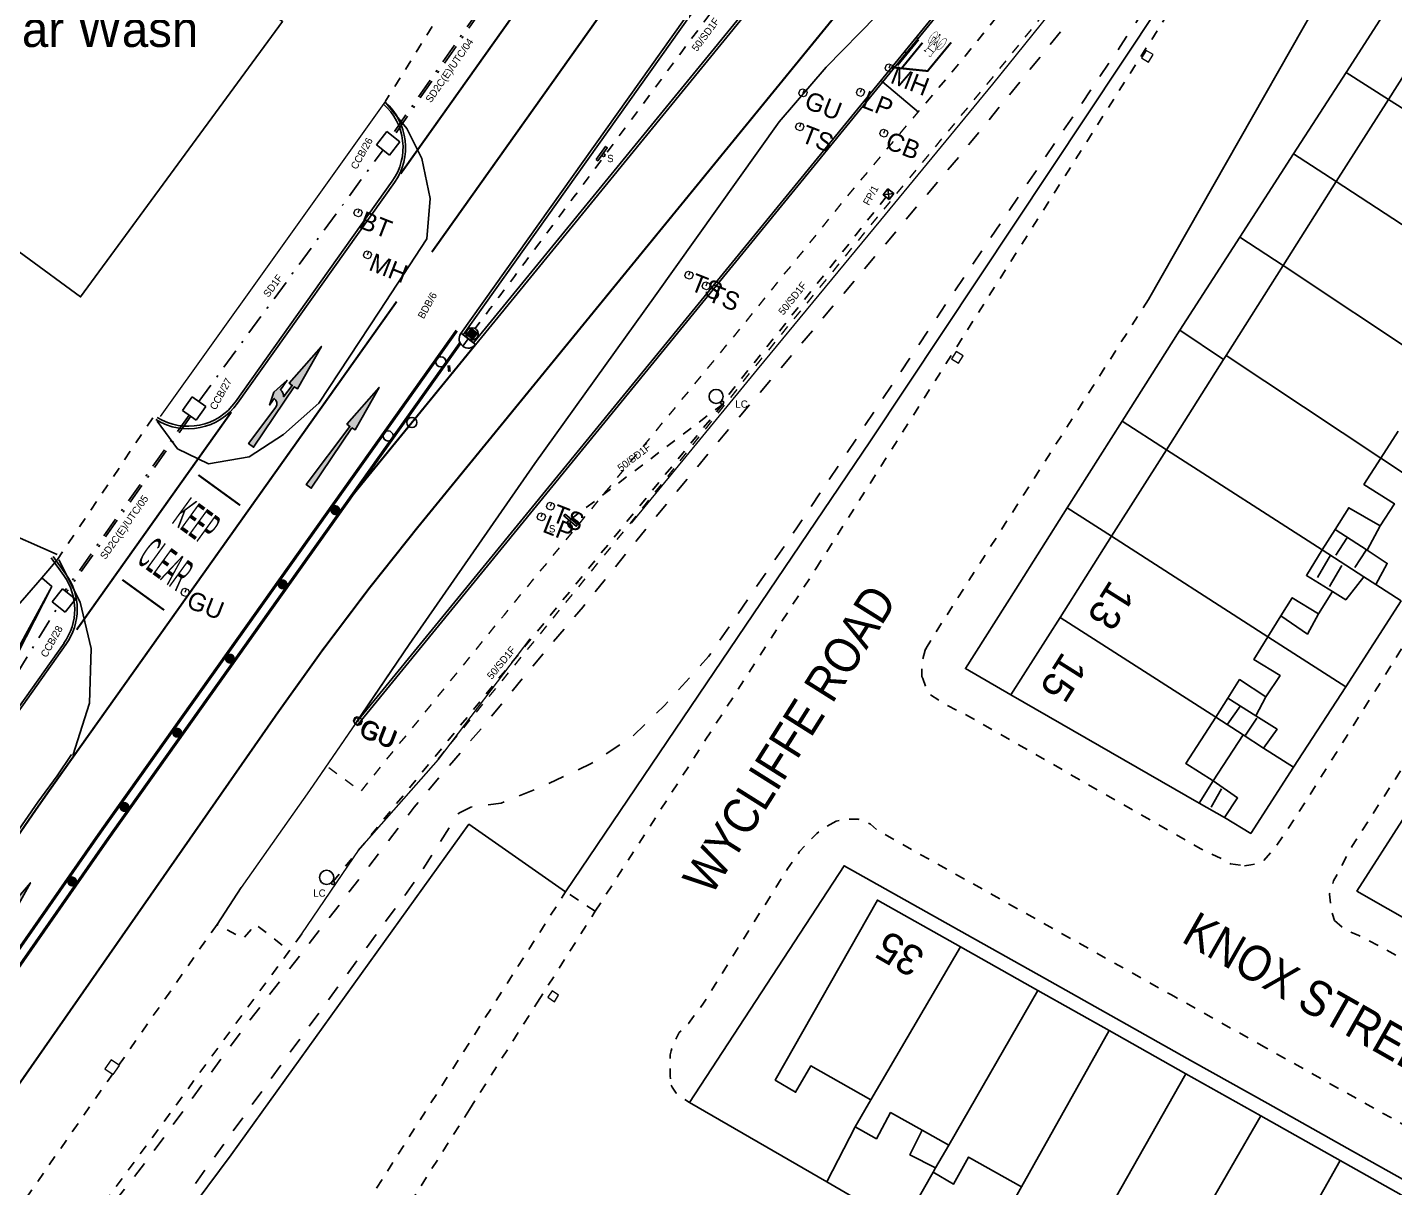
# Model space of a CAD drawing. Extents: x 421500 to 422711, y 436000 to 437000.
# Drawn here: x 421909 to 421976.6, y 436436.3 to 436493.6 of the extents above; entities that cross this region are included whole.
import ezdxf
from ezdxf.enums import TextEntityAlignment as Align

# ---------------------------------------------------------------- set-up
doc = ezdxf.new("R2010")
doc.units = 0
for name, pattern in [('1003C', [0.45, 0.3, -0.15]), ('1004', [6, 4, -2]), ('10041', [9, 6, -3]), ('10051', [9, 2, -7]), ('1009', [0.9, 0.6, -0.3]), ('10131', [2, 1, 0, 1]), ('1040', [2, 1, 0, 1]), ('1060', [1, 1, 0]), ('716709-ExBase$0$BLIP', [1, 0.5, -0.5]), ('716709-ExBase$0$OS-DASHEDLINE', [1, 0.5, -0.5]), ('716709-ExBase$0$OS-LANDFORM', [1.6, 0.8, -0.8]), ('XREF UTC_716709_AJB_1b$0$BLIP', [1, 0.5, -0.5]), ('XREF UTC_716709_AJB_1b$0$DASHDOT1', [2, 1, -0.5, 0, -0.5])]:
    doc.linetypes.add(name, pattern=pattern)
doc.layers.get('0').update_dxf_attribs({"color": 210})
for name, color, linetype, lineweight in [('716709-ExBase$0$LCCFences (Open)', 4, '716709-ExBase$0$EFENCE', 0), ('716709-ExBase$0$LCCPoint Features', 8, 'Continuous', 0), ('716709-ExBase$0$LCCVerges Footpaths and Tracks', 8, '716709-ExBase$0$BLIP', 0), ('716709-ExBase$0$LCCWalls', 4, 'Continuous', 0), ('716709-ExBase$1$LCCCarriageway Channels', 8, 'Continuous', 0)]:
    doc.layers.add(name, color=color, linetype=linetype, lineweight=lineweight)
for name, color, linetype in [('716709-ExBase$0$OS-Join', 8, 'Continuous'), ('716709-ExBase$0$OS-JoinV', 8, '716709-ExBase$0$BLIP'), ('716709-ExBase$0$OS-LINE_0001_BLG_OUTLINE', 7, 'Continuous'), ('716709-ExBase$0$OS-LINE_0021_ROAD_OR_TRACK', 8, '716709-ExBase$0$OS-DASHEDLINE'), ('716709-ExBase$0$OS-LINE_0030_BLG_DIVISION', 8, 'Continuous'), ('716709-ExBase$0$OS-LINE_0030_OBSTRUCTING_FEAT', 8, 'Continuous'), ('716709-ExBase$0$OS-LINE_0032_PATH_OR_EDGE', 8, '716709-ExBase$0$OS-DASHEDLINE'), ('716709-ExBase$0$OS-LINE_0052_STEP_OR_UNCLASS', 8, 'Continuous'), ('716709-ExBase$0$OS-LINE_0374_TOP_OF_SLOPE', 8, '716709-ExBase$0$OS-LANDFORM'), ('716709-ExBase$0$OS-LINE_0376_BOT_SLOPE_CLIFF', 8, '716709-ExBase$0$OS-LANDFORM'), ('716709-ExBase$0$OS-TEXT_BUILDING_OR_STRUCTURE', 4, 'Continuous'), ('716709-ExBase$0$OS-TEXT_ROAD_NAME', 7, 'Continuous'), ('716709-ExBase$0$XC-LCCCarriageway', 251, 'Continuous'), ('716709-ExBase$0$XC-LCCFENCES', 251, '716709-ExBase$0$EFENCE'), ('716709-ExBase$0$XC-LCCVerges', 251, '716709-ExBase$0$BLIP'), ('Lines', 1, 'Continuous'), ('Pr-Bollards', 7, 'Continuous'), ('Pr-Edging', 7, 'Continuous'), ('Pr-Fence', 2, 'PFENCE'), ('Pr-Kerb', 2, 'Continuous'), ('Pr-KerbEdge', 8, 'Continuous'), ('Pr-Signs-Shade', 254, 'Continuous'), ('STUDS', 7, 'Continuous'), ('XREF UTC_716709_AJB_1b$0$du-SLBOX', 30, 'Continuous'), ('XREF UTC_716709_AJB_1b$0$du-SLDUCT-F1', 30, 'XREF UTC_716709_AJB_1b$0$BLIP'), ('XREF UTC_716709_AJB_1b$0$du-SLSFURN', 30, 'Continuous'), ('XREF UTC_716709_AJB_1b$0$du-SLTEXT', 30, 'Continuous'), ('XREF UTC_716709_AJB_1b$0$du-UTCBOX', 42, 'Continuous'), ('XREF UTC_716709_AJB_1b$0$du-UTCDUCT-C1', 42, 'XREF UTC_716709_AJB_1b$0$DASHDOT1'), ('XREF UTC_716709_AJB_1b$0$du-UTCDUCT-F1', 42, 'XREF UTC_716709_AJB_1b$0$DASHDOT1'), ('XREF UTC_716709_AJB_1b$0$du-UTCTEXT', 42, 'Continuous')]:
    doc.layers.add(name, color=color, linetype=linetype)
doc.styles.add('716709-ExBase$0$Romans', font='romans.shx', dxfattribs={"width": 0.9})
doc.styles.add('716709-ExBase$0$Standard', font='romans.shx')
doc.styles.add('716709-ExBase$0$Style-WORKING', font='WORKING.shx')
doc.styles.get("Standard").update_dxf_attribs({"font": 'romans.shx'})
doc.styles.add('White 1.6m Text Normal', font='RDMARKP.shx', dxfattribs={"height": 1.6})
doc.styles.add('XREF UTC_716709_AJB_1b$0$Standard', font='txt')
doc.linetypes.add('716709-ExBase$0$EFENCE', pattern='A,2,-0.4,[1,fenceline,S=1,R=0,X=0,Y=0],-0.4,2', length=4.8)
doc.linetypes.add('PFENCE', pattern='A,2,0.001,["I",Standard,S=1,R=0,X=0,Y=-0.5],4', length=6.001)

# ---------------------------------------------------------------- blocks, each defined once
blk = doc.blocks.new('stud')
at = {"color": 7, "linetype": 'Continuous', "const_width": 0.25}
blk.add_lwpolyline([(-0.125, 0, 1), (0.125, 0, 1)], format="xyb", close=True, dxfattribs=at)
blk = doc.blocks.new('studuw')
at = {"color": 7, "linetype": 'Continuous'}
blk.add_circle((0, 0), 0.25, dxfattribs=at)
blk = doc.blocks.new('1057S')
at = {"color": 0}
blk.add_line((-0.063, 0.42), (-0.043, 0.389), dxfattribs=at)
at = {"color": 0, "const_width": 0.0208}
for points in [[(-0.303, 0.691, 0.213749), (-0.343, 0.673, 0.093897), (-0.392, 0.591, 0.050566), (-0.418, 0.49, 0.037992), (-0.428, 0.352, 0.037992), (-0.418, 0.214, 0.050566), (-0.392, 0.113, 0.093897), (-0.343, 0.031, 0.213749), (-0.303, 0.013, 0.213749), (-0.264, 0.031, 0.093897), (-0.215, 0.113, 0.050566), (-0.188, 0.214, 0.037992), (-0.178, 0.352, 0.037992), (-0.188, 0.49, 0.050566), (-0.215, 0.591, 0.093897), (-0.264, 0.673, 0.213749)], [(0.239, 0.691, 0.213749), (0.199, 0.673, 0.093897), (0.15, 0.591, 0.050566), (0.124, 0.49, 0.037992), (0.114, 0.352, 0.037992), (0.124, 0.214, 0.050566), (0.15, 0.113, 0.093897), (0.199, 0.031, 0.213749), (0.239, 0.013, 0.213749), (0.278, 0.031, 0.093897), (0.327, 0.113, 0.050566), (0.353, 0.214, 0.037992), (0.364, 0.352, 0.037992), (0.353, 0.49, 0.050566), (0.327, 0.591, 0.093897), (0.278, 0.673, 0.213749)], [(0.009, 0.482, 0.211848), (-0.01, 0.473, 0.094525), (-0.035, 0.433, 0.051213), (-0.048, 0.384, 0.038544), (-0.053, 0.316, 0.038544), (-0.048, 0.247, 0.051213), (-0.035, 0.198, 0.094525), (-0.01, 0.158, 0.211848), (0.009, 0.149, 0.211848), (0.029, 0.158, 0.094525), (0.054, 0.198, 0.051213), (0.067, 0.247, 0.038544), (0.072, 0.316, 0.038544), (0.067, 0.384, 0.051213), (0.054, 0.433, 0.094525), (0.029, 0.473, 0.211848)]]:
    blk.add_lwpolyline(points, format="xyb", close=True, dxfattribs=at)
at = {"color": 0}
for points, const_width in [([(-0.303, 0.316), (-0.289, 0.362), (-0.277, 0.409), (-0.268, 0.455), (-0.26, 0.501), (-0.255, 0.547), (-0.25, 0.594), (-0.246, 0.64), (-0.243, 0.688), (-0.24, 0.736), (-0.238, 0.783), (-0.236, 0.827), (-0.234, 0.867), (-0.232, 0.901), (-0.231, 0.928), (-0.23, 0.945), (-0.23, 0.951)], 0.0208), ([(-0.23, 0.92), (0.114, 0.92)], 0.0417), ([(-0.199, 0.701), (-0.23, 0.764)], 0.0333), ([(-0.23, 0.951), (-0.22, 1.097)], 0.0208), ([(-0.224, 0.766), (-0.229, 0.778)], 0.0125), ([(-0.209, 0.753), (-0.23, 0.795)], 0.00833), ([(-0.227, 0.778), (-0.228, 0.782)], 0.00833), ([(-0.053, 0.399), (-0.199, 0.701)], 0.0329), ([(-0.053, 0.399), (-0.199, 0.701)], 0.0125), ([(0.041, 0.461), (0.124, 0.92)], 0.0208), ([(0.11, 0.931), (0.125, 0.931)], 0.0208), ([(0.124, 0.92), (0.124, 0.951)], 0.0125), ([(0.134, 0.941), (0.155, 1.097)], 0.0208), ([(0.239, 0.357), (0.134, 0.931)], 0.0208), ([(0.134, 0.92), (0.134, 0.951)], 0.0125), ([(-0.063, 0.399), (-0.053, 0.368)], 0.0125), ([(-0.024, 0.528), (-0.023, 0.589)], 0.0417), ([(-0.033, 0.586), (-0.029, 0.591), (-0.025, 0.595), (-0.02, 0.595), (-0.017, 0.592), (-0.014, 0.586)], 0.0125), ([(-0.01, 0.484), (-0.029, 0.54)], 0.0189), ([(0.031, 0.155), (0.051, 0.118)], 0.0189), ([(0.051, 0.123), (0.051, 0.065)], 0.0417), ([(0.044, 0.065), (0.047, 0.056), (0.053, 0.055), (0.058, 0.061), (0.063, 0.071)], 0.0125), ([(0.072, 0.316), (0.239, 0.316)], 0.0417), ([(0.239, 0.357), (0.249, 0.316)], 0.0208), ([(0.249, 0.316), (0.239, 0.295)], 0.0125)]:
    blk.add_lwpolyline(points, dxfattribs=dict(at, const_width=const_width))
for points in [[(-0.221, 1.098, 0.0208, 0.0219, 0), (-0.226, 1.108, 0.0219, 0.0229, 0), (-0.229, 1.116, 0.0229, 0.0238, 0), (-0.233, 1.123, 0.0238, 0.0245, 0), (-0.236, 1.129, 0.0245, 0.0252, 0), (-0.239, 1.135, 0.0252, 0.0258, 0), (-0.241, 1.14, 0.0258, 0.0263, 0), (-0.243, 1.144, 0.0263, 0.0268, 0), (-0.244, 1.149, 0.0268, 0.0272, 0), (-0.246, 1.153, 0.0272, 0.0277, 0), (-0.246, 1.156, 0.0277, 0.0281, 0), (-0.246, 1.16, 0.0281, 0.0285, 0), (-0.245, 1.164, 0.0285, 0.0289, 0), (-0.244, 1.168, 0.0289, 0.0294, 0), (-0.242, 1.171, 0.0294, 0.0299, 0), (-0.238, 1.175, 0.0299, 0.0305, 0), (-0.234, 1.179, 0.0305, 0.0313, 0), (-0.229, 1.183, 0.0313, 0.0321, 0), (-0.222, 1.188, 0.0321, 0.0331, 0), (-0.213, 1.192, 0.0331, 0.0343, 0), (-0.203, 1.195, 0.0343, 0.0357, 0), (-0.19, 1.199, 0.0357, 0.0374, 0), (-0.175, 1.201, 0.0374, 0.0394, 0), (-0.157, 1.203, 0.0394, 0.0417, 0), (-0.135, 1.203, 0.0417, 0.0417, 0)], [(0.076, 1.129, 0.0208, 0.0625, 0), (0.172, 1.125, 0.0625, 0.0208, 0), (0.215, 1.143, 0.0208, 0.0208, 0)]]:
    blk.add_lwpolyline(points, format="xyseb", dxfattribs=at)
for points in [[(-0.038, 0.587), (-0.038, 0.588), (-0.037, 0.59), (-0.036, 0.591), (-0.036, 0.592), (-0.035, 0.593), (-0.035, 0.594), (-0.034, 0.595), (-0.033, 0.595), (-0.033, 0.596), (-0.032, 0.597), (-0.032, 0.597), (-0.031, 0.598), (-0.03, 0.598), (-0.03, 0.599), (-0.029, 0.599), (-0.029, 0.599), (-0.028, 0.6), (-0.028, 0.6), (-0.027, 0.6), (-0.026, 0.6), (-0.026, 0.601), (-0.025, 0.601), (-0.025, 0.601), (-0.024, 0.601), (-0.023, 0.601), (-0.023, 0.601), (-0.022, 0.601), (-0.021, 0.601), (-0.021, 0.601), (-0.02, 0.601), (-0.02, 0.601), (-0.019, 0.6), (-0.019, 0.6), (-0.018, 0.6), (-0.018, 0.6), (-0.017, 0.599), (-0.017, 0.599), (-0.016, 0.599), (-0.016, 0.598), (-0.016, 0.598), (-0.015, 0.598), (-0.015, 0.597), (-0.014, 0.597), (-0.014, 0.597), (-0.014, 0.596), (-0.013, 0.596), (-0.013, 0.595), (-0.013, 0.595), (-0.012, 0.594), (-0.012, 0.593), (-0.011, 0.593), (-0.011, 0.592), (-0.011, 0.591), (-0.01, 0.59), (-0.01, 0.589), (-0.009, 0.588)], [(0.035, 0.065), (0.036, 0.062), (0.037, 0.06), (0.037, 0.058), (0.038, 0.056), (0.039, 0.054), (0.04, 0.053), (0.041, 0.052), (0.042, 0.051), (0.043, 0.05), (0.044, 0.049), (0.044, 0.048), (0.045, 0.047), (0.046, 0.047), (0.047, 0.046), (0.048, 0.045), (0.048, 0.045), (0.049, 0.045), (0.049, 0.044), (0.05, 0.044), (0.051, 0.044), (0.051, 0.044), (0.052, 0.044), (0.052, 0.044), (0.053, 0.044), (0.053, 0.045), (0.054, 0.045), (0.055, 0.045), (0.056, 0.046), (0.056, 0.047), (0.057, 0.047), (0.058, 0.048), (0.059, 0.049), (0.06, 0.051), (0.061, 0.052), (0.062, 0.054), (0.063, 0.055), (0.064, 0.057), (0.066, 0.06), (0.067, 0.062), (0.068, 0.065)]]:
    blk.add_lwpolyline(points, dxfattribs=at)
for points in [[(-0.039, 0.587), (-0.036, 0.591), (-0.033, 0.596), (-0.029, 0.599)], [(-0.033, 0.596), (-0.029, 0.599), (-0.024, 0.601), (-0.018, 0.601)], [(-0.024, 0.601), (-0.018, 0.601), (-0.015, 0.598), (-0.012, 0.595)], [(-0.015, 0.598), (-0.012, 0.595), (-0.01, 0.591), (-0.009, 0.588)], [(0.035, 0.064), (0.038, 0.056), (0.042, 0.049), (0.049, 0.044)], [(0.042, 0.049), (0.049, 0.044), (0.053, 0.044), (0.058, 0.048)], [(0.053, 0.044), (0.058, 0.048), (0.062, 0.053), (0.064, 0.057)], [(0.062, 0.053), (0.064, 0.057), (0.067, 0.062), (0.067, 0.065)]]:
    blk.add_solid(points, dxfattribs=at)
blk = doc.blocks.new('prboll')
at = {"layer": 'Pr-Signs-Shade'}
blk.add_hatch(color=256, dxfattribs=at).paths.add_polyline_path([(-0.158, 0.025), (0.158, 0.025), (0.158, 0.279), (-0.158, 0.279)])
at = {"flags": 128}
blk.add_lwpolyline([(-0.183, 0), (0.183, 0), (0.183, 0.304), (-0.183, 0.304)], close=True, dxfattribs=at)
blk = doc.blocks.new('1038a6')
at = {"linetype": 'Continuous'}
blk.add_hatch(color=0, dxfattribs=at).paths.add_polyline_path([(0.06, 3.6), (0.25, 3.6), (0, 6), (-0.25, 3.6), (-0.06, 3.6), (-0.15, 0), (0.15, 0)])
at = {"color": 0, "linetype": 'Continuous'}
blk.add_lwpolyline([(0.06, 3.6), (0.25, 3.6), (0, 6), (-0.25, 3.6), (-0.06, 3.6), (-0.15, 0), (0.15, 0)], close=True, dxfattribs=at)
blk = doc.blocks.new('1038al6')
at = {"linetype": 'Continuous'}
h = blk.add_hatch(color=0, dxfattribs=at)
edge = h.paths.add_edge_path()
edge.add_line((-0.094, 2.245), (-0.15, 0))
edge.add_line((-0.15, 0), (0.15, 0))
edge.add_line((0.15, 0), (0.06, 3.6))
edge.add_line((0.06, 3.6), (0.25, 3.6))
edge.add_line((0.25, 3.6), (0, 6))
edge.add_line((0, 6), (-0.25, 3.6))
edge.add_line((-0.25, 3.6), (-0.06, 3.6))
edge.add_line((-0.06, 3.6), (-0.078, 2.894))
edge.add_arc((-0.414, 2.683), 0.397, 32.11921, 89.43082)
edge.add_line((-0.41, 3.08), (-0.41, 3.66))
edge.add_line((-0.41, 3.66), (-0.6, 2.8))
edge.add_line((-0.6, 2.8), (-0.41, 2.16))
edge.add_line((-0.41, 2.16), (-0.41, 2.555))
edge.add_arc((-0.409, 2.24), 0.315, 0.95276, 90.17866, ccw=False)
at = {"color": 0, "linetype": 'Continuous'}
blk.add_lwpolyline([(-0.094, 2.245), (-0.15, 0), (0.15, 0), (0.06, 3.6), (0.25, 3.6), (0, 6), (-0.25, 3.6), (-0.06, 3.6), (-0.078, 2.894, 0.255415), (-0.41, 3.08), (-0.41, 3.66), (-0.6, 2.8), (-0.41, 2.16), (-0.41, 2.555, -0.410262)], format="xyb", close=True, dxfattribs=at)
blk = doc.blocks.new('XREF UTC_716709_AJB_1b$0$BDB')
for p, q in [((0.189, 0.191), (-0.191, 0.191)), ((-0.191, 0.191), (-0.191, -0.189)), ((0.189, 0.191), (-0.191, -0.189)), ((0.189, -0.189), (-0.191, 0.191)), ((0.189, -0.189), (0.189, 0.191)), ((-0.191, -0.189), (0.189, -0.189))]:
    blk.add_line(p, q)
blk.add_circle((0, 0), 0.307)
blk = doc.blocks.new('XREF UTC_716709_AJB_1b$0$CCB')
for p, q in [((-0.4125, 0.4125), (-0.4125, -0.4125)), ((0.4125, 0.4125), (-0.4125, 0.4125)), ((0.4125, -0.4125), (0.4125, 0.4125)), ((-0.4125, -0.4125), (0.4125, -0.4125))]:
    blk.add_line(p, q)
blk = doc.blocks.new('XREF UTC_716709_AJB_1b$0$FP')
for p, q in [((-0.1875, 0.1875), (0.1875, -0.1875)), ((-0.1875, -0.1875), (0.1875, 0.1875))]:
    blk.add_line(p, q)
at = {"flags": 128}
blk.add_lwpolyline([(-0.1875, -0.1875), (0.1875, -0.1875), (0.1875, 0.1875), (-0.1875, 0.1875)], close=True, dxfattribs=at)
blk = doc.blocks.new('XREF UTC_716709_AJB_1b$0$sflc')
for centre, radius in [((0, 0.428), 0.35), ((0, 0), 0.0781)]:
    blk.add_circle(centre, radius)
blk = doc.blocks.new('XREF UTC_716709_AJB_1b$0$sfsign')
at = {"flags": 128}
blk.add_lwpolyline([(-0.4, 0.171), (0.4, 0.171), (0.4, 0.071), (-0.4, 0.071)], close=True, dxfattribs=at)
blk.add_circle((0, 0), 0.0714)
blk = doc.blocks.new('XREF UTC_716709_AJB_1b$0$e_tag')
blk.add_line((-0.5, -0.7), (0.5, 0.7))
blk = doc.blocks.new('716709-ExBase$0$MSL1')
at = {"color": 0, "linetype": 'ByBlock', "lineweight": -2, "flags": 128}
blk.add_lwpolyline([(0, 0), (0, 1), (0.5, 1), (1, 0.5), (1, -0.5), (0.5, -1), (-0.5, -1), (-1, -0.5), (-1, 0.5), (-0.5, 1), (0, 1)], dxfattribs=at)

msp = doc.modelspace()

# ---------------------------------------------------------------- linework, layer by layer
at = {"layer": '716709-ExBase$0$LCCFences (Open)', "flags": 128}
for points in [[(421938.895, 436469.144), (421945.126, 436476.736), (421951.218, 436484.121), (421956.755, 436490.84), (421961.502, 436496.739), (421963.548, 436498.973), (421965.541, 436500.509)], [(421938.895, 436469.144), (421945.126, 436476.736), (421951.218, 436484.121), (421956.755, 436490.84), (421961.502, 436496.739), (421963.548, 436498.973), (421965.541, 436500.509)], [(421922.592, 436448.828), (421925.428, 436453.002), (421929.346, 436457.457), (421933.889, 436463.423)], [(421922.592, 436448.828), (421925.428, 436453.002), (421929.346, 436457.457), (421933.889, 436463.423)]]:
    msp.add_lwpolyline(points, dxfattribs=at)
at = {"layer": '716709-ExBase$0$LCCPoint Features'}
for points in [[(421964.101, 436492.139, 0), (421964.441, 436491.927, 0), (421964.673, 436492.299, 0), (421964.334, 436492.512, 0), (421964.101, 436492.139, 0)], [(421954.713, 436477.264, 0), (421955.052, 436477.05, 0), (421955.282, 436477.416, 0), (421954.945, 436477.629, 0), (421954.713, 436477.264, 0)], [(421934.752, 436445.695, 0), (421935.077, 436445.478, 0), (421935.288, 436445.798, 0), (421934.963, 436446.013, 0), (421934.752, 436445.695, 0)], [(421913.574, 436442.327, 0), (421913.172, 436442.607, 0), (421912.862, 436442.163, 0), (421913.264, 436441.882, 0), (421913.574, 436442.327, 0)]]:
    msp.add_polyline3d(points, dxfattribs=at)
at = {"layer": '716709-ExBase$0$LCCVerges Footpaths and Tracks', "flags": 128}
for points in [[(421929.334, 436457.47), (421938.862, 436469.159), (421945.196, 436477.114), (421951.053, 436484.27), (421956.569, 436490.96), (421961.38, 436496.895), (421962.236, 436498.365), (421963.426, 436499.581), (421964.878, 436500.469), (421967.034, 436501.049), (421970.332, 436501.671)], [(421929.334, 436457.47), (421938.862, 436469.159), (421945.196, 436477.114), (421951.053, 436484.27), (421956.569, 436490.96), (421961.38, 436496.895), (421962.236, 436498.365), (421963.426, 436499.581), (421964.878, 436500.469), (421967.034, 436501.049), (421970.332, 436501.671)], [(421923.929, 436457.058), (421925.52, 436455.889), (421932.606, 436464.612), (421943.78, 436478.152), (421949.819, 436485.605), (421953.44, 436489.908)], [(421923.929, 436457.058), (421925.52, 436455.889), (421932.606, 436464.612), (421943.78, 436478.152), (421949.819, 436485.605), (421953.44, 436489.908)]]:
    msp.add_lwpolyline(points, dxfattribs=at)
at = {"layer": '716709-ExBase$0$LCCWalls', "flags": 128}
msp.add_lwpolyline([(421926.728, 436489.993), (421920.711, 436481.574), (421915.592, 436474.408)], dxfattribs=at)
msp.add_lwpolyline([(421926.728, 436489.993), (421920.711, 436481.574), (421915.592, 436474.408)], dxfattribs=at)
at = {"layer": '716709-ExBase$0$OS-Join', "flags": 128}
for points in [[(421976.627, 436501.608), (421964.45, 436480.2)], [(421919.589, 436451.128), (421918.4, 436449.3)]]:
    msp.add_lwpolyline(points, dxfattribs=at)
at = {"layer": '716709-ExBase$0$OS-JoinV', "flags": 128}
for points in [[(421930.62, 436496.24), (421926.728, 436489.993)], [(421915.23, 436474.35), (421910.515, 436467.341)], [(421922.592, 436448.828), (421912.1, 436434.55)]]:
    msp.add_lwpolyline(points, dxfattribs=at)
at = {"layer": '716709-ExBase$0$OS-LINE_0001_BLG_OUTLINE'}
for p, q in [((421979.04, 436494.4), (421976.31, 436490.09)), ((421976.31, 436490.09), (421973.72, 436486.02)), ((421973.72, 436486.02), (421971.1, 436481.87)), ((421971.1, 436481.87), (421968.28, 436477.43)), ((421968.15, 436477.22), (421965.33, 436472.77)), ((421968.28, 436477.43), (421968.15, 436477.22)), ((421975.93, 436472.35), (421976.79, 436473.69)), ((421965.33, 436472.77), (421962.62, 436468.49)), ((421973.04, 436467.81), (421973.68, 436468.83)), ((421962.62, 436468.49), (421960.08, 436464.48)), ((421972.85, 436464.65), (421973.55, 436465.75)), ((421960.08, 436464.48), (421957.65, 436460.65)), ((421970.35, 436463.52), (421970.99, 436464.56)), ((421957.65, 436460.65), (421966.95, 436455.3)), ((421967.77, 436459.55), (421968.37, 436460.49)), ((421966.95, 436455.3), (421967.65, 436456.4)), ((421958.97, 436446.04), (421955.15, 436448.19)), ((421962.51, 436444.05), (421958.97, 436446.04)), ((421966.29, 436441.92), (421962.51, 436444.05)), ((421970, 436439.84), (421966.29, 436441.92)), ((421950.72, 436440.62), (421949.95, 436439.3)), ((421973.92, 436437.63), (421970, 436439.84)), ((421953.26, 436439.12), (421954.57, 436438.39)), ((421954.57, 436438.39), (421953.92, 436437.26)), ((421953.92, 436437.26), (421953.8, 436437.05)), ((421977.47, 436435.63), (421973.92, 436437.63)), ((421958.17, 436436.32), (421957.4, 436434.95))]:
    msp.add_line(p, q, dxfattribs=at)
at = {"layer": '716709-ExBase$0$OS-LINE_0001_BLG_OUTLINE', "flags": 128}
for points in [[(421916.49, 436500), (421915.39, 436498.5), (421921.64, 436493.93), (421911.66, 436480.32), (421900.5, 436488.5), (421908.93, 436500)], [(421975.9, 436469), (421976.6, 436470.1), (421975.1, 436471.05), (421975.93, 436472.35)], [(421973.68, 436468.83), (421974.35, 436469.9), (421975.9, 436469)], [(421973.55, 436465.75), (421972.25, 436466.55), (421973.04, 436467.81)], [(421970.99, 436464.56), (421971.55, 436465.45), (421972.85, 436464.65)], [(421970.25, 436460.55), (421970.95, 436461.6), (421969.65, 436462.4), (421970.35, 436463.52)], [(421968.37, 436460.49), (421968.95, 436461.4), (421970.25, 436460.55)], [(421967.65, 436456.4), (421966.3, 436457.25), (421967.77, 436459.55)], [(421955.15, 436448.19), (421951.05, 436450.5), (421946, 436441.6), (421947, 436441), (421947.75, 436442.3), (421950.72, 436440.62)], [(421949.95, 436439.3), (421951, 436438.7), (421951.7, 436440), (421953.26, 436439.12)], [(421953.26, 436439.12), (421952.65, 436437.9), (421953.92, 436437.26)], [(421953.8, 436437.05), (421954.8, 436436.45), (421955.55, 436437.8), (421958.17, 436436.32)]]:
    msp.add_lwpolyline(points, dxfattribs=at)
at = {"layer": '716709-ExBase$0$OS-LINE_0021_ROAD_OR_TRACK'}
for p, q in [((421942.54, 436458.4), (421948, 436466.88)), ((421937.1, 436449.95), (421942.54, 436458.4)), ((421968.5, 436452.3), (421969.2, 436452.2)), ((421934.24, 436445.45), (421937.1, 436449.95)), ((421930.88, 436440.15), (421934.24, 436445.45)), ((421970.25, 436443.2), (421965.82, 436445.68)), ((421992.16, 436430.94), (421970.25, 436443.2))]:
    msp.add_line(p, q, dxfattribs=at)
at = {"layer": '716709-ExBase$0$OS-LINE_0021_ROAD_OR_TRACK', "flags": 128}
for points in [[(421969.2, 436452.2), (421969.5, 436452.25), (421969.85, 436452.3), (421970.1, 436452.4), (421970.7, 436453.1), (421971.2, 436453.8), (421971.85, 436454.8), (421980.25, 436468.15), (421988.45, 436480.85), (421998.104, 436495.966)], [(421948, 436466.88), (421948.4, 436467.5), (421965.65, 436494.7)], [(421993.05, 436482.175), (421986.1, 436471.2), (421974.5, 436453.15), (421973.95, 436452.1), (421973.85, 436451.9), (421973.6, 436451.45), (421973.45, 436450.95), (421973.4, 436450.8), (421973.45, 436450.2), (421973.55, 436449.8), (421973.65, 436449.5)], [(421964.45, 436480.2), (421953.75, 436463.45), (421953.45, 436462.95), (421953.43, 436462.9)], [(421953.43, 436462.9), (421953.4, 436462.85), (421953.25, 436462.3), (421953.25, 436461.55)], [(421953.25, 436461.55), (421953.3, 436461.45), (421953.45, 436461), (421953.6, 436460.7), (421954.45, 436460.15), (421955.55, 436459.6), (421967, 436453.05), (421968.05, 436452.55), (421968.5, 436452.3)], [(421949, 436454.4), (421948.55, 436454.15), (421948.05, 436453.8), (421947.55, 436453.3), (421947.2, 436452.9), (421946.6, 436452.05), (421942.45, 436445.4), (421942.2, 436445.05), (421941.95, 436444.75), (421941.7, 436444.4), (421941.25, 436443.95), (421941, 436443.45), (421940.85, 436443.05), (421940.8, 436442.85), (421940.8, 436441.8), (421940.85, 436441.35)], [(421965.82, 436445.68), (421965.55, 436445.83), (421951.05, 436453.95), (421950.7, 436454.25), (421950.55, 436454.35), (421950.1, 436454.5), (421949.5, 436454.5), (421949, 436454.4)], [(421918.4, 436449.3), (421911.7, 436439.7), (421895.85, 436416.9), (421879.9, 436393.9), (421861.05, 436366.95), (421840.45, 436337.6), (421820.25, 436308.4), (421802.65, 436283.05), (421800.85, 436280.4), (421798.9, 436277.85), (421790.7, 436266.65), (421783.4, 436257), (421771.05, 436241), (421762.55, 436229.85), (421745, 436207.1), (421732.98, 436191.6)], [(421973.65, 436449.5), (421974.15, 436449.05), (421974.85, 436448.75), (421976.1, 436448.1), (421991.65, 436439.4), (421992.2, 436439.1), (421992.4, 436439), (421992.9, 436438.9), (421993.55, 436438.9), (421994, 436438.95), (421994.15, 436439.05)], [(421940.85, 436441.35), (421940.9, 436441.25), (421941.1, 436440.95), (421941.75, 436440.5)], [(421944.83, 436403.93), (421944.5, 436404.5), (421943.65, 436405.55), (421943.05, 436406.15), (421942.45, 436406.65), (421941.3, 436407.3), (421918.6, 436420.3), (421926.35, 436433), (421930.88, 436440.15)]]:
    msp.add_lwpolyline(points, dxfattribs=at)
at = {"layer": '716709-ExBase$0$OS-LINE_0030_BLG_DIVISION'}
for p, q in [((421984.01, 436485.19), (421976.31, 436490.09)), ((421973.72, 436486.02), (421981.38, 436481.03)), ((421978.72, 436476.8), (421971.1, 436481.87)), ((421968.28, 436477.43), (421975.93, 436472.35)), ((421973.04, 436467.81), (421965.33, 436472.77)), ((421962.62, 436468.49), (421970.35, 436463.52)), ((421960.08, 436464.48), (421967.77, 436459.55)), ((421955.15, 436448.19), (421950.72, 436440.62)), ((421958.97, 436446.04), (421954.57, 436438.39)), ((421962.51, 436444.05), (421958.17, 436436.32)), ((421966.29, 436441.92), (421961.92, 436434.19)), ((421970, 436439.84), (421965.54, 436432.11)), ((421969.54, 436429.88), (421973.92, 436437.63))]:
    msp.add_line(p, q, dxfattribs=at)
at = {"layer": '716709-ExBase$0$OS-LINE_0030_OBSTRUCTING_FEAT'}
for p, q in [((421974.22, 436491.42), (421976.97, 436495.69)), ((421971.62, 436487.39), (421974.22, 436491.42)), ((421976.31, 436490.09), (421974.22, 436491.42)), ((421968.97, 436483.28), (421971.62, 436487.39)), ((421971.62, 436487.39), (421973.72, 436486.02)), ((421966, 436478.67), (421968.97, 436483.28)), ((421971.1, 436481.87), (421968.97, 436483.28)), ((421963.15, 436474.18), (421966, 436478.67)), ((421966, 436478.67), (421968.15, 436477.22)), ((421960.43, 436469.89), (421963.15, 436474.18)), ((421965.33, 436472.77), (421963.15, 436474.18)), ((421975.93, 436472.35), (421978.6, 436470.58)), ((421910.5, 436467.58), (421901.41, 436471.63)), ((421957.89, 436465.88), (421960.43, 436469.89)), ((421960.43, 436469.89), (421962.62, 436468.49)), ((421975.25, 436467.8), (421973.68, 436468.83)), ((421975.9, 436469), (421975.25, 436467.8)), ((421975.09, 436466.48), (421973.04, 436467.81)), ((421975.68, 436466.1), (421975.09, 436466.48)), ((421976.94, 436465.29), (421975.68, 436466.1)), ((421976.94, 436465.29), (421974.2, 436461.05)), ((421970.35, 436463.52), (421974.2, 436461.05)), ((421974.2, 436461.05), (421971.62, 436457.07)), ((421968.37, 436460.49), (421969.76, 436459.61)), ((421970.25, 436460.55), (421969.76, 436459.61)), ((421967.77, 436459.55), (421969.12, 436458.68)), ((421967.65, 436456.4), (421969.12, 436458.68)), ((421969.12, 436458.68), (421970.14, 436458.02)), ((421970.14, 436458.02), (421971.62, 436457.07)), ((421968.2, 436454.59), (421966.95, 436455.3)), ((421955.49, 436448.78), (421959.31, 436446.64)), ((421959.31, 436446.64), (421962.85, 436444.65)), ((421962.85, 436444.65), (421966.63, 436442.53)), ((421966.63, 436442.53), (421970.35, 436440.44)), ((421948.54, 436436.58), (421941.75, 436440.5)), ((421970.35, 436440.44), (421974.27, 436438.24)), ((421949.95, 436439.3), (421948.54, 436436.58)), ((421974.27, 436438.24), (421977.82, 436436.25)), ((421952.3, 436434.4), (421953.8, 436437.05)), ((421952.3, 436434.4), (421948.54, 436436.58))]:
    msp.add_line(p, q, dxfattribs=at)
at = {"layer": '716709-ExBase$0$OS-LINE_0030_OBSTRUCTING_FEAT', "flags": 128}
for points in [[(421935.63, 436450.91), (421950.7, 436473.2), (421968.5, 436500)], [(421975.68, 436466.1), (421976.25, 436467.15), (421975.25, 436467.8)], [(421909.75, 436466.45), (421903.45, 436459.2), (421901.65, 436456.95), (421899.75, 436454.65), (421897.65, 436452.1), (421895.25, 436448.8), (421892.05, 436444.6), (421888.2, 436439.65), (421876.03, 436423.5)], [(421975.09, 436466.48), (421974.2, 436465.35), (421973.55, 436465.75)], [(421957.65, 436460.65), (421955.4, 436461.95), (421957.89, 436465.88)], [(421972.85, 436464.65), (421972.3, 436463.65), (421970.99, 436464.56)], [(421969.76, 436459.61), (421970.8, 436458.95), (421970.14, 436458.02)], [(421971.62, 436457.07), (421969.5, 436453.8), (421968.2, 436454.59)], [(421968.2, 436454.59), (421968.85, 436455.55), (421967.65, 436456.4)], [(421982.3, 436446.65), (421974.75, 436450.95), (421977.13, 436454.67)], [(421910.11, 436424.83), (421910.25, 436425.05), (421912.3, 436428.25), (421914.45, 436431.5), (421916.75, 436434.75), (421919.1, 436437.9), (421930.85, 436454.25), (421935.63, 436450.91)], [(421941.75, 436440.5), (421949.4, 436452.2), (421955.49, 436448.78)]]:
    msp.add_lwpolyline(points, dxfattribs=at)
at = {"layer": '716709-ExBase$0$OS-LINE_0032_PATH_OR_EDGE'}
msp.add_line((421937.1, 436449.95), (421935.63, 436450.91), dxfattribs=at)
at = {"layer": '716709-ExBase$0$OS-LINE_0032_PATH_OR_EDGE', "flags": 128}
for points in [[(421916.71, 436421.02), (421922.2, 436429.85), (421935.63, 436450.91)], [(421921.62, 436448.28), (421920.3, 436449.3), (421919.7, 436448.6), (421918.4, 436449.3)]]:
    msp.add_lwpolyline(points, dxfattribs=at)
at = {"layer": '716709-ExBase$0$OS-LINE_0052_STEP_OR_UNCLASS'}
for p, q in [((421974.25, 436468.4), (421973.7, 436467.55)), ((421973.45, 436467.55), (421972.8, 436466.45)), ((421975.2, 436467.8), (421974.65, 436466.95)), ((421974, 436467.05), (421973.4, 436466)), ((421969, 436460.1), (421968.35, 436459.2)), ((421969.8, 436459.5), (421969.25, 436458.65)), ((421968.05, 436456), (421967.55, 436455.1))]:
    msp.add_line(p, q, dxfattribs=at)
at = {"layer": '716709-ExBase$0$OS-LINE_0374_TOP_OF_SLOPE', "flags": 128}
msp.add_lwpolyline([(421746.16, 436148.58), (421739.7, 436169.35), (421735.7, 436181.4), (421735.35, 436183.1), (421735.45, 436184.95), (421735.8, 436186.3), (421736.75, 436188.25), (421737.7, 436189.6), (421740.15, 436192.25), (421743.65, 436196.75), (421748.4, 436203), (421754.05, 436210.45), (421761.9, 436220.65), (421769.45, 436230.55), (421775.65, 436239.1), (421784.55, 436251.5), (421790.8, 436259.8), (421795.65, 436266.4), (421800.35, 436272.75), (421804.55, 436278.65), (421806.6, 436281.75), (421811.8, 436289.05), (421815.35, 436294.05), (421818.9, 436299), (421820.65, 436301.5), (421824.05, 436306.3), (421831.3, 436316.4), (421837.25, 436324.95), (421842.25, 436332.25), (421846.65, 436338.85), (421852.2, 436346.6), (421858.3, 436355.55), (421862.85, 436362.1), (421866.75, 436367.7), (421871, 436374), (421875.35, 436380.35), (421878.6, 436384.9), (421882.65, 436390.95), (421890.2, 436402.3), (421894.2, 436408.35), (421898.2, 436414.15), (421902.2, 436419.9), (421905.3, 436424.5), (421908.35, 436428.7), (421911.8, 436433.6), (421915.1, 436437.85), (421919.7, 436444.15), (421925.55, 436451.7), (421928.15, 436455.1), (421929.8, 436457.05), (421931.65, 436459.2), (421933.7, 436461.7), (421936.5, 436465), (421939.65, 436468.9), (421943.5, 436473.55), (421947.2, 436477.9), (421955.2, 436487.4), (421960.65, 436494.1), (421964.8, 436499), (421965.3, 436499.45)], dxfattribs=at)
at = {"layer": '716709-ExBase$0$OS-LINE_0376_BOT_SLOPE_CLIFF', "flags": 128}
msp.add_lwpolyline([(421965.3, 436499.45), (421967.45, 436499.45), (421963.05, 436492.7), (421954.55, 436480.15), (421947.1, 436468.95), (421942.7, 436462.55), (421940.5, 436460.1), (421938.9, 436458.55), (421936.9, 436457.25), (421934.45, 436456.1), (421932.45, 436455.3), (421930.95, 436455.1), (421930.35, 436454.8), (421928.2, 436451.45), (421921.05, 436441.65), (421916.55, 436435.4), (421914.45, 436432.7), (421912.05, 436428.8), (421909, 436424.4), (421907.7, 436422.45), (421905.85, 436419.5), (421901.4, 436411.25), (421898.2, 436405.7), (421893.9, 436398.5), (421890.3, 436392.5), (421887.7, 436388.25), (421884.55, 436383.65), (421881.7, 436379.5), (421878.9, 436375.15), (421875.25, 436369.2), (421872.25, 436363.85), (421869.45, 436359.3), (421868.1, 436357.2), (421867.6, 436356.8), (421867.05, 436356), (421862.55, 436348.95), (421860.25, 436345.05), (421857.8, 436341.15), (421855.4, 436337.3), (421853.3, 436334.05), (421850.65, 436330.1), (421848.45, 436326.95), (421847, 436325.05), (421845.05, 436321.75), (421841.95, 436316.9), (421834.25, 436304.95), (421829.85, 436298.2), (421826, 436292.25), (421823.55, 436288.5), (421821.4, 436285.1), (421820.7, 436283.9), (421819.3, 436281.65), (421817.4, 436278.2), (421815.2, 436274.5), (421813.3, 436271.2), (421811.35, 436268.1), (421810.6, 436268.75), (421809.7, 436267.5), (421808.7, 436266), (421809.3, 436265.2), (421806.2, 436260.65), (421801.1, 436253.9), (421796.05, 436246.85), (421789.95, 436238.15), (421784.85, 436231.5), (421780.45, 436225.75), (421777.25, 436221.15), (421773.85, 436217), (421769.45, 436211.75), (421765.8, 436207.5), (421761.35, 436202.35), (421755.6, 436196.05), (421751.3, 436191.4), (421747.9, 436187.95), (421745.85, 436186.1), (421744.9, 436185.15), (421744.7, 436184.1), (421744.35, 436182.95), (421744.25, 436180.45), (421744.45, 436178.4), (421745.05, 436169.5), (421745.65, 436158.6), (421746.3, 436150.5), (421746.45, 436148.7), (421746.16, 436148.58)], dxfattribs=at)
at = {"layer": '716709-ExBase$0$XC-LCCCarriageway', "flags": 128}
for points in [[(421981.791, 436506.662), (421972.264, 436504.901), (421971.356, 436504.679), (421967.804, 436503.959), (421964.693, 436503.099), (421961.714, 436501.855), (421960.877, 436501.422), (421959.309, 436500.497), (421958.47, 436500.016), (421954.576, 436497.322), (421951.006, 436494.212), (421948.506, 436491.679), (421946.193, 436488.975), (421940.055, 436480.383), (421934.114, 436472.079), (421927.901, 436463.136), (421925.273, 436459.28)], [(421964.693, 436503.099), (421961.714, 436501.855), (421960.877, 436501.422), (421959.309, 436500.497), (421958.47, 436500.016), (421954.576, 436497.322), (421951.006, 436494.212), (421948.506, 436491.679), (421946.193, 436488.975), (421940.055, 436480.383), (421934.114, 436472.079), (421927.901, 436463.136), (421925.423, 436459.5)], [(421915.449, 436474.181), (421916.455, 436472.814), (421917.977, 436472.063), (421919.983, 436472.408), (421921.694, 436473.512), (421923.427, 436475.072), (421926.44, 436479.625), (421928.77, 436483.186), (421928.93, 436485.195), (421928.524, 436487.169), (421927.788, 436488.654), (421926.732, 436489.931)], [(421915.449, 436474.181), (421916.455, 436472.814), (421917.977, 436472.063), (421919.983, 436472.408), (421921.694, 436473.512), (421923.427, 436475.072), (421926.44, 436479.625), (421928.77, 436483.186), (421928.93, 436485.195), (421928.524, 436487.169), (421927.788, 436488.654), (421926.732, 436489.931)], [(421911.277, 436457.646), (421912.096, 436460.233), (421912.174, 436462.944), (421911.639, 436465.23), (421910.575, 436467.323)], [(421911.277, 436457.646), (421912.096, 436460.233), (421912.174, 436462.944), (421911.639, 436465.23), (421910.575, 436467.323)], [(421911.208, 436457.693), (421910.5, 436456.65), (421909.55, 436455.35), (421897.9, 436438.5), (421887.25, 436422.85), (421876.45, 436407.5), (421876.104, 436407.707)]]:
    msp.add_lwpolyline(points, dxfattribs=at)
at = {"layer": '716709-ExBase$0$XC-LCCFENCES', "flags": 128}
msp.add_lwpolyline([(421910.515, 436467.341), (421909.739, 436466.431), (421910.242, 436466.003), (421907.663, 436460.999), (421901.55, 436450.2), (421900.95, 436449.05), (421900.45, 436448.15), (421900.05, 436447.3), (421899.95, 436447.15)], dxfattribs=at)
at = {"layer": '716709-ExBase$0$XC-LCCVerges', "flags": 128}
msp.add_lwpolyline([(421953.44, 436489.908), (421955.295, 436492.114), (421959.743, 436497.65), (421958.574, 436499.778)], dxfattribs=at)
msp.add_lwpolyline([(421953.44, 436489.908), (421955.295, 436492.114), (421959.743, 436497.65), (421958.574, 436499.778)], dxfattribs=at)
at = {"layer": '716709-ExBase$1$LCCCarriageway Channels', "flags": 128}
for points in [[(421925.423, 436459.5), (421922.98, 436455.918), (421919.589, 436451.128)], [(421925.273, 436459.28), (421922.98, 436455.918), (421919.589, 436451.128)]]:
    msp.add_lwpolyline(points, dxfattribs=at)
at = {"layer": 'Lines', "linetype": '10041', "const_width": 0.1, "flags": 128}
for points in [[(421929.021, 436482.539), (421942.491, 436501.499, 0.057818), (421947.65, 436510.894)], [(421931.176, 436477.96), (421925.78, 436471.351, 0.00233), (421924.901, 436470.264, 0.00233)]]:
    msp.add_lwpolyline(points, format="xyb", dxfattribs=at)
at = {"layer": 'Lines', "linetype": '1009', "const_width": 0.1, "flags": 128}
for points in [[(421934.604, 436496.441), (421927.481, 436486.414)], [(421919.108, 436474.629), (421911.463, 436463.868)]]:
    msp.add_lwpolyline(points, dxfattribs=at)
at = {"layer": 'Lines', "linetype": '10051', "const_width": 0.1, "flags": 128}
msp.add_lwpolyline([(421879.854, 436400.104), (421921.388, 436459.745, -0.019117), (421928.295, 436468.897), (421950.339, 436495.893)], format="xyb", dxfattribs=at)
at = {"layer": 'Lines', "linetype": '1003C', "const_width": 0.1, "flags": 128}
for points in [[(421952.037, 436491.767), (421953.081, 436493.045)], [(421952.231, 436491.609), (421953.274, 436492.887)]]:
    msp.add_lwpolyline(points, dxfattribs=at)
at = {"layer": 'Lines', "linetype": '1004', "const_width": 0.1, "flags": 128}
msp.add_lwpolyline([(421951.884, 436491.659), (421953.527, 436491.49), (421954.691, 436492.902)], dxfattribs=at)
at = {"layer": 'Lines', "linetype": '10041', "flags": 128}
msp.add_lwpolyline([(421898.3, 436438.138, 0.1, 0.1, 0), (421907.366, 436451.895, 0.1, 0.1, -0.005739), (421909.339, 436454.815, 0.1, 0.1, -0.003015), (421910.402, 436456.33, 0.1, 0.1, 0), (421916.83, 436465.379, 0.1, 0.1, 0), (421927.283, 436480.093, 0, 0, 0)], format="xyseb", dxfattribs=at)
at = {"layer": 'Lines', "linetype": '10131', "const_width": 0.15, "flags": 128}
for points in [[(421930.249, 436478.656), (421919.48, 436463.497)], [(421930.422, 436478.035), (421919.887, 436463.207)]]:
    msp.add_lwpolyline(points, dxfattribs=at)
at = {"layer": 'Lines', "linetype": '1040', "const_width": 0.15, "flags": 128}
msp.add_lwpolyline([(421929.858, 436476.94), (421929.89, 436476.622)], dxfattribs=at)
at = {"layer": 'Lines', "linetype": '1060', "const_width": 0.1, "flags": 128}
for points in [[(421919.544, 436470.019), (421917.48, 436471.517)], [(421915.785, 436464.84), (421913.721, 436466.338)]]:
    msp.add_lwpolyline(points, dxfattribs=at)
at = {"layer": 'Lines', "linetype": '10131', "const_width": 0.15, "flags": 128}
for points in [[(421919.48, 436463.497), (421913.051, 436454.448, 0.002348), (421912.239, 436453.294), (421877.604, 436403.558)], [(421919.887, 436463.207), (421913.459, 436454.158, 0.002348), (421912.649, 436453.008), (421878.014, 436403.273)]]:
    msp.add_lwpolyline(points, format="xyb", dxfattribs=at)
at = {"layer": 'Pr-Edging'}
msp.add_line((421951.306, 436490.951), (421953.075, 436489.462), dxfattribs=at)
at = {"layer": 'Pr-Fence', "flags": 128}
msp.add_lwpolyline([(421899.95, 436447.15), (421910.242, 436466.003), (421909.739, 436466.431)], dxfattribs=at)
at = {"layer": 'Pr-Kerb', "flags": 128}
for points in [[(421971.556, 436512.945), (421962.195, 436509.885, 0.143481), (421950.948, 436502.173), (421931.176, 436477.96, -0.967018), (421930.453, 436478.511), (421945.344, 436499.472)], [(421964.407, 436502.98, 0.142826), (421956.564, 436497.588), (421925.219, 436459.201)], [(421915.384, 436474.254, 0.3966), (421919.416, 436475.063), (421927.167, 436485.972, 0.383893), (421926.704, 436489.96)], [(421910.307, 436467.493), (421910.931, 436466.619, -0.319827), (421910.935, 436463.138, -105.163532)]]:
    msp.add_lwpolyline(points, format="xyb", dxfattribs=at)
msp.add_lwpolyline([(421874.875, 436405.45), (421904.504, 436454.072), (421910.935, 436463.138)], dxfattribs=at)
at = {"layer": 'Pr-KerbEdge'}
for p, q in [((421952.945, 436493.156), (421953.042, 436493.077)), ((421952.945, 436493.156), (421953.042, 436493.077)), ((421952.366, 436492.447), (421952.463, 436492.368)), ((421952.366, 436492.447), (421952.463, 436492.368)), ((421951.788, 436491.739), (421951.884, 436491.659)), ((421951.209, 436491.03), (421951.306, 436490.951))]:
    msp.add_line(p, q, dxfattribs=at)
at = {"layer": 'Pr-KerbEdge', "flags": 128}
for points in [[(421964.446, 436502.861, 0.142826), (421956.661, 436497.509), (421925.315, 436459.122)], [(421915.45, 436474.36, 0.3966), (421919.314, 436475.135), (421927.065, 436486.044, 0.383893), (421926.622, 436489.866, 0.383893)], [(421910.205, 436467.421), (421910.829, 436466.547, -0.319827), (421910.833, 436463.21, -0.319827)]]:
    msp.add_lwpolyline(points, format="xyb", dxfattribs=at)
for points in [[(421930.561, 436478.448), (421945.446, 436499.399)], [(421948.316, 436499.148), (421931.087, 436478.048)], [(421930.824, 436478.248), (421930.462, 436478.523)], [(421930.824, 436478.248), (421930.548, 436477.886)], [(421930.824, 436478.248), (421931.186, 436477.972)], [(421874.768, 436405.515), (421904.4, 436454.141), (421910.839, 436463.205)]]:
    msp.add_lwpolyline(points, dxfattribs=at)
at = {"layer": 'Pr-KerbEdge'}
msp.add_arc((422086.924, 436454.956), 118.125, 133.73212, 133.73212, dxfattribs=at)
at = {"layer": 'XREF UTC_716709_AJB_1b$0$du-SLDUCT-F1', "flags": 128}
msp.add_lwpolyline([(421966.724, 436512.008, 0.007824), (421964.429, 436511.529, 0.013945), (421963.154, 436511.204, 0.00201), (421959.994, 436510.291, 0.012868), (421959.504, 436510.134, 0.02194), (421957.772, 436509.441, 0.033661), (421956.699, 436508.866), (421954.266, 436507.344), (421951.431, 436505.57, 0.074664), (421950.925, 436505.137, 0.018728), (421949.272, 436503.076), (421947.24, 436500.34), (421944.58, 436496.757), (421941.375, 436492.441), (421937.376, 436487.056, -0.000986), (421935.035, 436483.917, -0.000599), (421931.163, 436478.758)], format="xyb", dxfattribs=at)
for points in [[(421951.496, 436485.282), (421943.427, 436475.152)], [(421943.406, 436475.026), (421924.139, 436451.422)], [(421943.43, 436475.044), (421935.806, 436469.263)]]:
    msp.add_lwpolyline(points, dxfattribs=at)
at = {"layer": 'XREF UTC_716709_AJB_1b$0$du-UTCDUCT-C1', "flags": 128}
for points in [[(421932.537, 436496.212), (421927.033, 436488.299)], [(421932.619, 436496.155), (421927.115, 436488.242)], [(421917.022, 436474.48), (421910.885, 436465.793)], [(421917.103, 436474.422), (421910.966, 436465.735)]]:
    msp.add_lwpolyline(points, dxfattribs=at)
at = {"layer": 'XREF UTC_716709_AJB_1b$0$du-UTCDUCT-F1', "flags": 128}
for points in [[(421917.499, 436475.152), (421926.607, 436487.592)], [(421901.885, 436450.955), (421910.55, 436465.011)]]:
    msp.add_lwpolyline(points, dxfattribs=at)

# ---------------------------------------------------------------- block references
at = {"layer": '716709-ExBase$0$LCCPoint Features', "xscale": 0.18, "yscale": 0.18, "zscale": 0.18, "rotation": 338.5807557840462}
for p in [(421951.628, 436491.651), (421951.628, 436491.651), (421947.369, 436490.411), (421947.369, 436490.411), (421950.213, 436490.438), (421950.213, 436490.438), (421947.205, 436488.736), (421947.205, 436488.736), (421951.369, 436488.416), (421951.369, 436488.416), (421925.372, 436484.479), (421925.372, 436484.479), (421925.843, 436482.397), (421925.843, 436482.397), (421941.732, 436481.399), (421941.732, 436481.399), (421942.584, 436480.873), (421942.584, 436480.873), (421934.883, 436469.981), (421934.883, 436469.981), (421934.432, 436469.452), (421934.432, 436469.452), (421916.826, 436465.717), (421916.826, 436465.717), (421925.346, 436459.385), (421925.346, 436459.385), (421925.383, 436459.33), (421925.383, 436459.33)]:
    msp.add_blockref('716709-ExBase$0$MSL1', p, dxfattribs=at)
at = {"layer": 'Lines'}
for name, p, rotation in [('1057S', (421954.199, 436493.289), 142.9321173109752), ('1038al6', (421920.083, 436472.98), 324.6087281797143), ('1038a6', (421922.937, 436470.953), 324.608728182021), ('1038a6', (421905.751, 436446.435), 325.146959424517)]:
    msp.add_blockref(name, p, dxfattribs=dict(at, rotation=rotation))
at = {"layer": 'Pr-Bollards', "rotation": 320.7662008044329}
msp.add_blockref('prboll', (421930.914, 436478.374), dxfattribs=at)
at = {"layer": 'STUDS', "linetype": '10131'}
for name, p, rotation in [('studuw', (421929.462, 436477.116), 324.6087281636147), ('studuw', (421928.034, 436474.112), 140.7662008358676), ('studuw', (421926.856, 436473.448), 324.6087281636147), ('stud', (421924.25, 436469.779), 144.6087281690164), ('stud', (421921.643, 436466.111), 144.6087281690164), ('stud', (421919.037, 436462.442), 144.6087281698044), ('stud', (421916.431, 436458.774), 144.6087281698044), ('stud', (421913.825, 436455.105), 144.6087281698044), ('stud', (421911.24, 436451.422), 145.1469594059112)]:
    msp.add_blockref(name, p, dxfattribs=dict(at, rotation=rotation))
at = {"layer": 'XREF UTC_716709_AJB_1b$0$du-SLBOX', "color": 1, "rotation": 51.91651621277342}
msp.add_blockref('XREF UTC_716709_AJB_1b$0$FP', (421951.595, 436485.401), dxfattribs=at)
at = {"layer": 'XREF UTC_716709_AJB_1b$0$du-SLBOX', "color": 6, "rotation": 320.7662008258482}
msp.add_blockref('XREF UTC_716709_AJB_1b$0$BDB', (421931.01, 436478.492), dxfattribs=at)
at = {"layer": 'XREF UTC_716709_AJB_1b$0$du-SLSFURN'}
for name, p, rotation in [('XREF UTC_716709_AJB_1b$0$sfsign', (421937.513, 436487.334), 54.19209879794033), ('XREF UTC_716709_AJB_1b$0$sflc', (421943.373, 436475.096), 44.31756567414703), ('XREF UTC_716709_AJB_1b$0$sfsign', (421935.806, 436469.192), 319.6904214013695), ('XREF UTC_716709_AJB_1b$0$sflc', (421924.14, 436451.344), 48.94096112289347)]:
    msp.add_blockref(name, p, dxfattribs=dict(at, rotation=rotation))
at = {"layer": 'XREF UTC_716709_AJB_1b$0$du-UTCBOX', "color": 26, "rotation": 321.6597965701807}
msp.add_blockref('XREF UTC_716709_AJB_1b$0$CCB', (421926.863, 436487.916), dxfattribs=at)
at = {"layer": 'XREF UTC_716709_AJB_1b$0$du-UTCBOX', "color": 27, "rotation": 324.8765611071248}
msp.add_blockref('XREF UTC_716709_AJB_1b$0$CCB', (421917.271, 436474.809), dxfattribs=at)
at = {"layer": 'XREF UTC_716709_AJB_1b$0$du-UTCBOX', "color": 28, "rotation": 321.0202425422992}
msp.add_blockref('XREF UTC_716709_AJB_1b$0$CCB', (421910.83, 436465.315), dxfattribs=at)
at = {"layer": 'XREF UTC_716709_AJB_1b$0$du-UTCTEXT', "xscale": 0.01, "yscale": 0.01}
for p, rotation in [((421927.115, 436488.242), 55.18018410400202), ((421917.103, 436474.422), 54.76034159862065), ((421910.966, 436465.735), 54.76034159862065)]:
    msp.add_blockref('XREF UTC_716709_AJB_1b$0$e_tag', p, dxfattribs=dict(at, rotation=rotation))

# ---------------------------------------------------------------- texts
at = {"layer": '716709-ExBase$0$LCCPoint Features', "style": '716709-ExBase$0$Style-WORKING'}
for s, p in [('MH', (421951.962, 436491.761)), ('MH', (421951.962, 436491.761)), ('GU', (421947.702, 436490.522)), ('GU', (421947.702, 436490.522)), ('LP', (421950.546, 436490.549)), ('LP', (421950.546, 436490.549)), ('TS', (421947.539, 436488.847)), ('TS', (421947.539, 436488.847)), ('CB', (421951.702, 436488.527)), ('CB', (421951.702, 436488.527)), ('BT', (421925.705, 436484.589)), ('BT', (421925.705, 436484.589)), ('MH', (421926.177, 436482.507)), ('MH', (421926.177, 436482.507)), ('TS', (421942.065, 436481.51)), ('TS', (421942.065, 436481.51)), ('TS', (421942.917, 436480.984)), ('TS', (421942.917, 436480.984)), ('TS', (421935.217, 436470.092)), ('TS', (421935.217, 436470.092)), ('LP', (421934.766, 436469.563)), ('LP', (421934.766, 436469.563)), ('GU', (421917.159, 436465.828)), ('GU', (421917.159, 436465.828)), ('GU', (421925.679, 436459.496)), ('GU', (421925.679, 436459.496)), ('GU', (421925.716, 436459.441)), ('GU', (421925.716, 436459.441))]:
    msp.add_text(s, height=0.9, rotation=338.58076, dxfattribs=at).set_placement(p, align=Align.TOP_LEFT)
at = {"layer": '716709-ExBase$0$OS-TEXT_BUILDING_OR_STRUCTURE', "insert": (421907.069, 436492.654), "char_height": 1.75, "width": 12.93056, "attachment_point": 7, "style": '716709-ExBase$0$Standard'}
msp.add_mtext('{\\fHeledd|b0|i0|c0|p34;Car Wash}', dxfattribs=at)
at = {"layer": '716709-ExBase$0$OS-TEXT_BUILDING_OR_STRUCTURE', "char_height": 1.5, "width": 3, "attachment_point": 7, "style": '716709-ExBase$0$Standard'}
for s, insert, rotation in [('{\\fHeledd|b0|i0|c0|p34;13}', (421962.55, 436466.4), 237.8), ('{\\fHeledd|b0|i0|c0|p34;15}', (421960.2, 436462.85), 237.8), ('{\\fHeledd|b0|i0|c0|p34;35}', (421953.5, 436447.95), 150.10001)]:
    msp.add_mtext(s, dxfattribs=dict(at, insert=insert, rotation=rotation))
at = {"layer": '716709-ExBase$0$OS-TEXT_ROAD_NAME', "char_height": 1.75, "attachment_point": 7, "style": '716709-ExBase$0$Romans'}
for s, insert, width, rotation in [('{\\fHeledd|b0|i0|c0|p34;WYCLIFFE ROAD}', (421942.85, 436450.65), 29.96757, 57.8), ('{\\fHeledd|b0|i0|c0|p34;KNOX STREET}', (421966, 436448.45), 25.42703, 330.39999)]:
    msp.add_mtext(s, dxfattribs=dict(at, insert=insert, width=width, rotation=rotation))
at = {"layer": 'Lines', "style": 'White 1.6m Text Normal', "width": 0.35}
for s, p in [('KEEP', (421916.926, 436468.583)), ('CLEAR', (421915.399, 436466.479))]:
    msp.add_text(s, height=1.6, rotation=324.02529, dxfattribs=at).set_placement(p, align=Align.CENTER)
at = {"layer": 'XREF UTC_716709_AJB_1b$0$du-SLTEXT', "style": 'XREF UTC_716709_AJB_1b$0$Standard'}
for s, rotation, p in [('50/SD1F', 53.28734, (421942.124, 436492.421)), ('FP/1', 61, (421950.626, 436484.813)), ('50/SD1F', 51.46162, (421946.397, 436479.395)), ('BDB/6', 61, (421928.618, 436479.207)), ('50/SD1F', 37.16553, (421938.37, 436471.669)), ('50/SD1F', 50.77638, (421931.988, 436461.384))]:
    msp.add_text(s, height=0.36, rotation=rotation, dxfattribs=at).set_placement(p)
for s, p in [('S', (421937.685, 436486.985)), ('LC', (421944.023, 436474.843)), ('S', (421934.808, 436468.679)), ('LC', (421923.155, 436450.668))]:
    msp.add_text(s, height=0.36, dxfattribs=at).set_placement(p)
at = {"layer": 'XREF UTC_716709_AJB_1b$0$du-UTCTEXT', "style": 'XREF UTC_716709_AJB_1b$0$Standard'}
for s, rotation, p in [('SD2C(E)/UTC/04', 55.18018, (421928.974, 436489.89)), ('CCB/26', 61, (421925.301, 436486.591)), ('SD1F', 53.79154, (421920.944, 436480.27)), ('CCB/27', 61, (421918.333, 436474.701)), ('SD2C(E)/UTC/05', 54.76034, (421912.886, 436467.315)), ('CCB/28', 61, (421909.974, 436462.464))]:
    msp.add_text(s, height=0.36, rotation=rotation, dxfattribs=at).set_placement(p)

doc.saveas('drawing.dxf')
